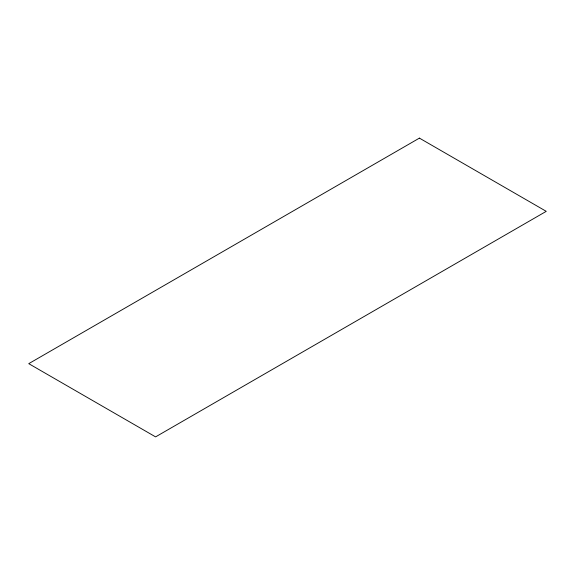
<?xml version="1.0" encoding="UTF-8"?>
<svg xmlns="http://www.w3.org/2000/svg" width="575" height="575" viewBox="0 0 575 575"><rect width="100%" height="100%" fill="white"/><g stroke="black" fill="none" stroke-linecap="round" stroke-linejoin="round"><path stroke-width="0.86" d="M419.412 138.115L28.75 363.659L155.588 436.885L546.25 211.341L419.412 138.115"/></g></svg>
